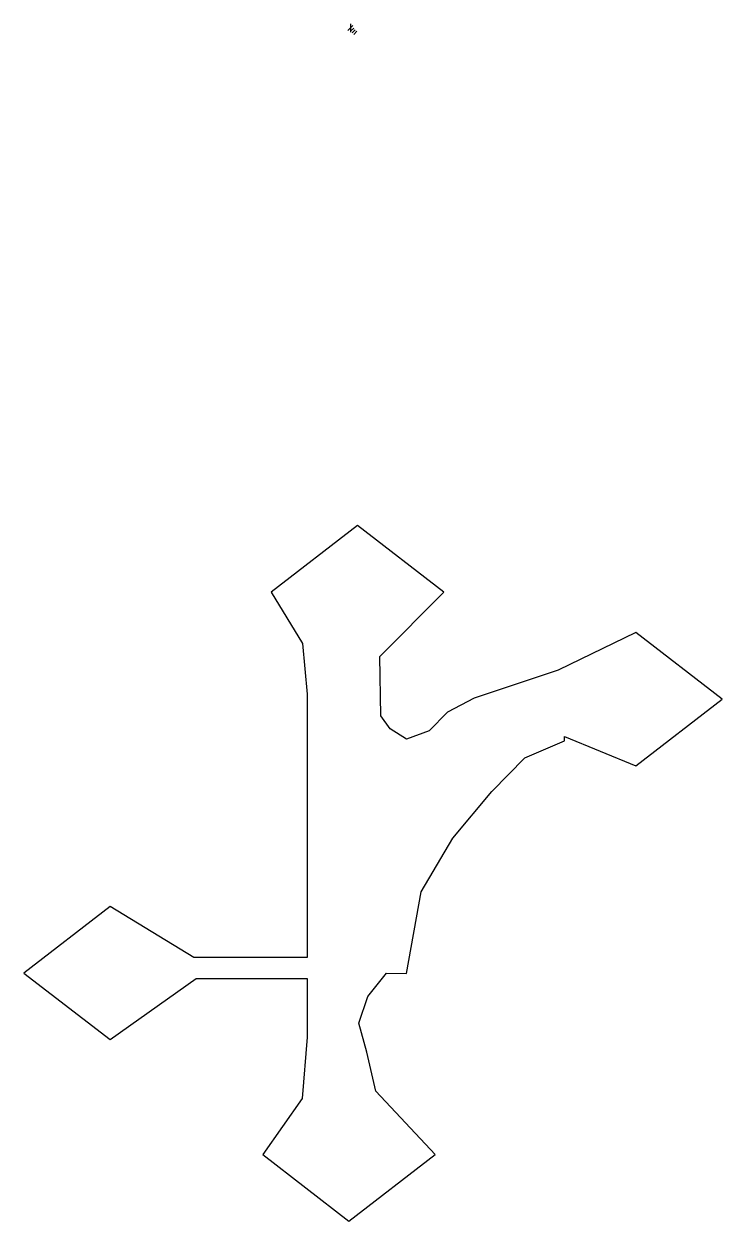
# Model space of a CAD drawing. Extents: x -113 to 128, y -114 to 298.
import ezdxf

# ---------------------------------------------------------------- set-up
doc = ezdxf.new("R2010")
doc.units = 0

msp = doc.modelspace()

# ---------------------------------------------------------------- linework, layer by layer
at = {"layer": 'Layer 1', "color": 4}
for p, q in [((0.846667, 297.846667), (-0.846667, 296.153333)), ((0, 298.411111), (0, 295.588889)), ((1.128889, 297), (0, 295.871111)), ((1.693333, 296.435556), (0.564444, 295.306667)), ((2.257778, 295.871111), (1.128889, 294.742222))]:
    msp.add_line(p, q, dxfattribs=at)
at = {"layer": 'Layer_1', "color": 4}
for p, q in [((2.427364, 125.408695), (-27.312446, 102.429365)), ((32.194764, 102.429365), (2.427364, 125.408695)), ((-27.312446, 102.429365), (-16.525556, 84.714305)), ((10.179584, 80.236395), (32.194764, 102.429365)), ((98.516204, 88.515065), (71.700714, 75.518205)), ((128.25601, 65.557575), (98.516204, 88.515065)), ((-16.525556, 84.714305), (-14.953046, 67.305055)), ((10.455464, 59.790905), (10.179584, 80.236395)), ((71.700714, 75.518205), (42.705774, 65.950765)), ((-14.953046, 67.305055), (-14.953046, 44.609705)), ((42.705774, 65.950765), (33.463814, 61.101505)), ((98.516204, 42.578205), (128.25601, 65.557575)), ((13.738424, 55.378515), (10.455464, 59.790905)), ((33.463814, 61.101505), (27.118584, 54.701375)), ((19.338784, 51.774305), (13.738424, 55.378515)), ((27.118584, 54.701375), (19.338784, 51.774305)), ((60.224124, 45.330505), (73.880164, 51.250105)), ((73.880164, 51.250105), (73.824964, 52.713615)), ((73.824984, 52.713615), (98.516204, 42.578205)), ((-14.953046, 44.609705), (-14.953046, 21.914306)), ((48.775123, 33.775304), (60.224122, 45.330506)), ((35.394965, 17.611105), (48.775123, 33.775304)), ((-14.953046, 21.914306), (-14.953046, -0.759205)), ((24.442554, -0.890297), (35.394965, 17.611105)), ((-14.953046, -0.759205), (-14.953046, -23.454584)), ((19.366364, -29.024692), (24.442554, -0.890297)), ((-82.902166, -5.892395), (-112.66957, -28.871795)), ((-53.989996, -23.454595), (-82.902166, -5.892395)), ((-48.003406, -23.454584), (-53.989994, -23.454584)), ((-36.995817, -23.454584), (-48.003406, -23.454584)), ((-25.988226, -23.454584), (-36.995817, -23.454584)), ((-14.953046, -23.454584), (-25.988226, -23.454584)), ((-112.66957, -28.871795), (-82.902166, -51.829295)), ((-82.902166, -51.829295), (-53.272706, -30.793995)), ((-53.272707, -30.793999), (-48.003406, -30.793999)), ((-48.003406, -30.793999), (-36.995817, -30.793999)), ((-36.995817, -30.793999), (-25.988226, -30.793999)), ((-25.988226, -30.793999), (-14.953046, -30.793999)), ((-14.953046, -30.793999), (-14.953046, -37.521782)), ((5.958624, -36.975682), (12.414204, -28.937287)), ((12.414204, -28.937287), (19.366364, -29.024296)), ((2.896364, -46.149992), (5.958624, -36.975682)), ((-14.953046, -37.521782), (-14.953046, -44.227692)), ((-14.953046, -44.227692), (-14.953046, -50.955503)), ((5.710334, -56.110602), (2.896364, -46.149992)), ((-14.953046, -50.955503), (-16.635906, -72.121803)), ((8.717424, -69.566196), (5.710334, -56.110602)), ((29.242853, -91.409603), (8.717424, -69.566196)), ((-16.635906, -72.121803), (-30.236767, -91.409603)), ((-30.236766, -91.409595), (-0.496956, -114.388995)), ((-0.496956, -114.388995), (29.242854, -91.409595))]:
    msp.add_line(p, q, dxfattribs=at)

doc.saveas('drawing.dxf')
